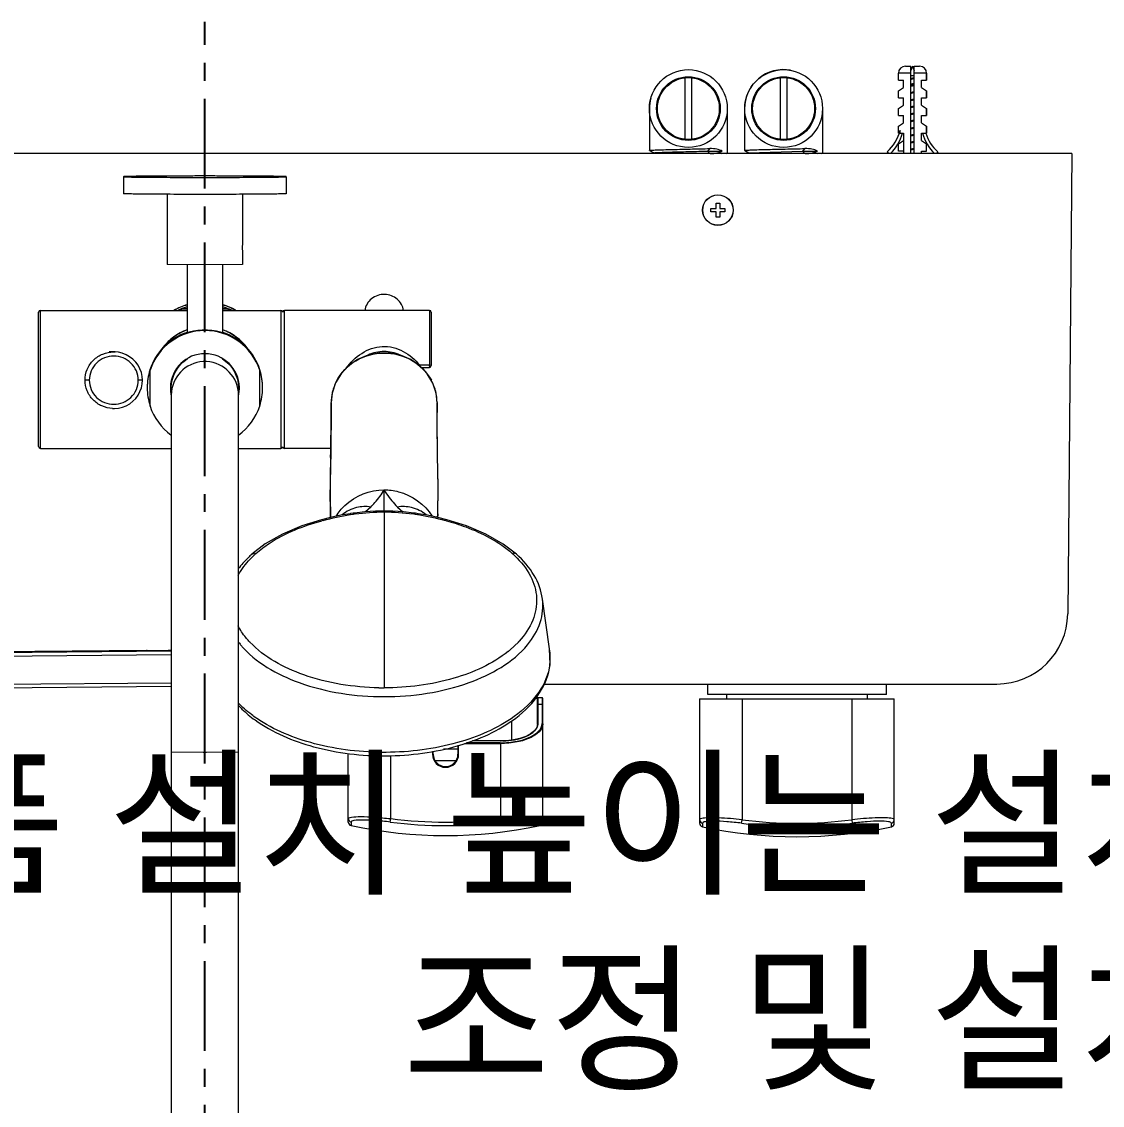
# Model space of a CAD drawing. Header units: millimetres. Extents: x 6110 to 6704, y -2661 to -1821.
# Drawn here: x 6282.3 to 6358.7, y -1952.2 to -1875.5 of the extents above; entities that cross this region are included whole.
import ezdxf

# ---------------------------------------------------------------- set-up
doc = ezdxf.new("R2010")
doc.units = ezdxf.units.MM
doc.header["$LTSCALE"] = 0.1
doc.linetypes.add('CENTERX2', pattern=[101.6, 63.5, -12.7, 12.7, -12.7])
doc.layers.get('0').update_dxf_attribs({"lineweight": 15})
doc.layers.add('CENTER', color=1, linetype='CENTERX2')
doc.layers.add('DIM', color=3, linetype='Continuous', lineweight=9)
doc.styles.get("Standard").update_dxf_attribs({"font": 'arial.ttf'})

msp = doc.modelspace()

# ---------------------------------------------------------------- linework, layer by layer
at = {"color": 7, "linetype": 'Continuous'}
for p, q in [((6344.7788, -1878.6898), (6345.1538, -1878.6898)), ((6345.2788, -1878.6898), (6345.1538, -1879.0023)), ((6345.1538, -1884.8685), (6345.1538, -1878.6898)), ((6345.2788, -1878.6898), (6345.4038, -1879.0023)), ((6345.4038, -1884.8685), (6345.4038, -1878.6898)), ((6345.4038, -1878.6898), (6345.7788, -1878.6898)), ((6329.1908, -1879.5151), (6329.1908, -1883.8615)), ((6329.6908, -1883.8615), (6329.6908, -1879.5151)), ((6335.9202, -1879.5151), (6335.9202, -1883.8615)), ((6336.4202, -1883.8615), (6336.4202, -1879.5151)), ((6344.2788, -1879.6898), (6344.2788, -1879.1898)), ((6344.2788, -1879.6898), (6344.2788, -1879.1898)), ((6345.1538, -1879.1898), (6344.2788, -1879.1898)), ((6344.2788, -1879.6898), (6344.6538, -1879.6898)), ((6344.6538, -1880.1898), (6344.6538, -1879.6898)), ((6345.1529, -1879.6251), (6345.2788, -1879.5966)), ((6345.2788, -1879.5299), (6345.153, -1879.5626)), ((6345.4042, -1879.5652), (6345.1534, -1879.6176)), ((6345.1536, -1879.5644), (6345.4047, -1879.4982)), ((6345.1538, -1879.3423), (6345.4038, -1879.3423)), ((6345.4047, -1879.4952), (6345.2788, -1879.5299)), ((6345.2788, -1879.5966), (6345.4047, -1879.5669)), ((6346.2788, -1879.1898), (6345.4038, -1879.1898)), ((6345.9038, -1880.1898), (6345.9038, -1879.6898)), ((6345.9038, -1879.6898), (6346.2788, -1879.6898)), ((6346.2788, -1879.1898), (6346.2788, -1879.6898)), ((6346.2788, -1879.6898), (6346.2788, -1879.1898)), ((6344.2788, -1880.4398), (6344.6538, -1880.1898)), ((6344.2788, -1880.9398), (6344.2788, -1880.4398)), ((6344.2788, -1880.9398), (6344.2788, -1880.4398)), ((6345.2788, -1880.0402), (6345.1529, -1880.0674)), ((6345.1529, -1880.1167), (6345.2788, -1880.0894)), ((6345.2788, -1880.5402), (6345.1529, -1880.5675)), ((6345.1529, -1880.6167), (6345.2788, -1880.5894)), ((6345.1534, -1880.085), (6345.4045, -1880.0446)), ((6345.1536, -1880.585), (6345.4044, -1880.5446)), ((6345.1538, -1879.9342), (6345.2788, -1879.9342)), ((6345.4038, -1879.9342), (6345.2788, -1879.9342)), ((6345.4046, -1880.013), (6345.2788, -1880.0402)), ((6345.2788, -1880.0894), (6345.4045, -1880.0622)), ((6345.4047, -1880.513), (6345.2788, -1880.5402)), ((6345.2788, -1880.5894), (6345.4047, -1880.5622)), ((6345.9038, -1880.1898), (6346.2788, -1880.4398)), ((6346.2788, -1880.4398), (6346.2788, -1880.9398)), ((6346.2788, -1880.9398), (6346.2788, -1880.4398)), ((6344.2788, -1880.9398), (6344.6538, -1880.9398)), ((6344.6538, -1881.4398), (6344.6538, -1880.9398)), ((6345.2788, -1881.0402), (6345.1529, -1881.0675)), ((6345.1529, -1881.1167), (6345.2788, -1881.0894)), ((6345.1538, -1881.0849), (6345.4043, -1881.0446)), ((6345.4047, -1881.013), (6345.2788, -1881.0402)), ((6345.2788, -1881.0894), (6345.4047, -1881.0622)), ((6345.9038, -1881.4398), (6345.9038, -1880.9398)), ((6345.9038, -1880.9398), (6346.2788, -1880.9398)), ((6326.6885, -1881.6891), (6326.6885, -1884.649)), ((6326.6885, -1881.6891), (6326.6885, -1884.649)), ((6332.1885, -1881.7212), (6332.1885, -1884.8365)), ((6332.1885, -1881.7212), (6332.1885, -1884.8365)), ((6333.4181, -1881.6875), (6333.418, -1884.6474)), ((6333.4181, -1881.6875), (6333.418, -1884.6474)), ((6338.9181, -1881.7177), (6338.918, -1884.8349)), ((6338.9181, -1881.7177), (6338.918, -1884.8349)), ((6344.2788, -1881.6898), (6344.6538, -1881.4398)), ((6344.2788, -1882.1898), (6344.2788, -1881.6898)), ((6344.2788, -1882.1898), (6344.2788, -1881.6898)), ((6344.2788, -1882.1898), (6344.6538, -1882.1898)), ((6344.6538, -1882.6898), (6344.6538, -1882.1898)), ((6345.2788, -1881.5402), (6345.1529, -1881.5674)), ((6345.1529, -1881.6167), (6345.2788, -1881.5894)), ((6345.2788, -1882.0402), (6345.1529, -1882.0675)), ((6345.1529, -1882.1167), (6345.2788, -1882.0894)), ((6345.1536, -1881.585), (6345.4041, -1881.5446)), ((6345.1537, -1882.0849), (6345.4043, -1882.0446)), ((6345.4047, -1881.513), (6345.2788, -1881.5402)), ((6345.2788, -1881.5894), (6345.4047, -1881.5622)), ((6345.4047, -1882.013), (6345.2788, -1882.0402)), ((6345.2788, -1882.0894), (6345.4047, -1882.0622)), ((6345.9038, -1881.4398), (6346.2788, -1881.6898)), ((6345.9038, -1882.6898), (6345.9038, -1882.1898)), ((6345.9038, -1882.1898), (6346.2788, -1882.1898)), ((6346.2788, -1881.6898), (6346.2788, -1882.1898)), ((6346.2788, -1882.1898), (6346.2788, -1881.6898)), ((6344.2788, -1882.9398), (6344.6538, -1882.6898)), ((6344.2788, -1883.4398), (6344.2788, -1882.9398)), ((6344.2788, -1883.4398), (6344.2788, -1882.9398)), ((6345.2788, -1882.5402), (6345.1529, -1882.5674)), ((6345.1529, -1882.6167), (6345.2788, -1882.5894)), ((6345.1533, -1882.585), (6345.4046, -1882.5446)), ((6345.4047, -1882.513), (6345.2788, -1882.5402)), ((6345.2788, -1882.5894), (6345.4047, -1882.5622)), ((6345.9038, -1882.6898), (6346.2788, -1882.9398)), ((6346.2788, -1882.9398), (6346.2788, -1883.4398)), ((6346.2788, -1883.4398), (6346.2788, -1882.9398)), ((6344.2788, -1883.4398), (6344.3475, -1883.4398)), ((6344.4128, -1883.4398), (6344.4128, -1883.2165)), ((6344.4128, -1883.4398), (6344.6538, -1883.4398)), ((6344.6538, -1883.4398), (6344.6538, -1884.8685)), ((6345.2788, -1883.0402), (6345.1529, -1883.0675)), ((6345.1529, -1883.1167), (6345.2788, -1883.0894)), ((6345.1529, -1883.5851), (6345.4045, -1883.5446)), ((6345.153, -1883.085), (6345.4046, -1883.0446)), ((6345.2788, -1883.5402), (6345.1531, -1883.5674)), ((6345.1531, -1883.6166), (6345.2788, -1883.5894)), ((6345.4047, -1883.013), (6345.2788, -1883.0402)), ((6345.2788, -1883.0894), (6345.4047, -1883.0622)), ((6345.4047, -1883.513), (6345.2788, -1883.5402)), ((6345.2788, -1883.5894), (6345.4047, -1883.5622)), ((6345.9038, -1883.9398), (6345.9038, -1883.4398)), ((6345.9038, -1883.4398), (6346.2788, -1883.4398)), ((6344.2788, -1884.1898), (6344.6538, -1883.9398)), ((6344.2788, -1884.6898), (6344.2788, -1884.1898)), ((6345.2788, -1884.0402), (6345.1529, -1884.0674)), ((6345.1529, -1884.1167), (6345.2788, -1884.0894)), ((6345.153, -1884.085), (6345.4042, -1884.0446)), ((6345.4047, -1884.013), (6345.2788, -1884.0402)), ((6345.2788, -1884.0894), (6345.4047, -1884.0622)), ((6345.9038, -1883.9398), (6346.2788, -1884.1898)), ((6346.2788, -1884.6898), (6346.2788, -1884.1898)), ((6356.5287, -1884.8685), (6239.0287, -1884.8685)), ((6326.6885, -1884.649), (6326.6897, -1884.6486)), ((6326.6904, -1884.6513), (6326.6885, -1884.649)), ((6326.6904, -1884.6513), (6326.9894, -1884.824)), ((6326.9938, -1884.8215), (6326.9123, -1884.8685)), ((6330.9496, -1884.52), (6330.783, -1884.6951)), ((6330.783, -1884.6951), (6331.8316, -1884.6952)), ((6330.783, -1884.6951), (6330.9481, -1884.8685)), ((6331.7949, -1884.8685), (6332.1866, -1884.8387)), ((6332.1349, -1884.8685), (6332.1866, -1884.8387)), ((6332.1866, -1884.8387), (6332.1885, -1884.8365)), ((6333.42, -1884.6497), (6333.418, -1884.6474)), ((6333.418, -1884.6474), (6333.4194, -1884.647)), ((6333.42, -1884.6497), (6333.719, -1884.8224)), ((6333.7234, -1884.8199), (6333.6392, -1884.8685)), ((6333.7234, -1884.8199), (6337.5125, -1884.6944)), ((6337.679, -1884.5194), (6337.5125, -1884.6944)), ((6337.5125, -1884.6944), (6338.5611, -1884.6942)), ((6337.5125, -1884.6944), (6337.679, -1884.8694)), ((6338.5306, -1884.8673), (6338.9161, -1884.8372)), ((6338.8619, -1884.8685), (6338.9161, -1884.8372)), ((6338.9161, -1884.8372), (6338.918, -1884.8349)), ((6343.4806, -1884.7509), (6343.5848, -1884.8685)), ((6344.6538, -1884.6898), (6344.2788, -1884.6898)), ((6345.2788, -1884.5402), (6345.1529, -1884.5675)), ((6345.1529, -1884.6167), (6345.2788, -1884.5894)), ((6345.1533, -1884.585), (6345.4038, -1884.5447)), ((6345.4047, -1884.513), (6345.2788, -1884.5402)), ((6345.2788, -1884.5894), (6345.4047, -1884.5622)), ((6345.9038, -1884.8685), (6345.9038, -1884.6898)), ((6345.9038, -1884.6898), (6346.2788, -1884.6898)), ((6347.077, -1884.7509), (6346.9728, -1884.8685)), ((6356.5287, -1884.8685), (6356.2447, -1917.4122)), ((6289.5287, -1886.5066), (6289.5287, -1887.7066)), ((6290.4036, -1886.5066), (6291.0289, -1886.5012)), ((6291.0285, -1886.5121), (6290.4036, -1886.5066)), ((6291.6538, -1886.5066), (6291.0285, -1886.5121)), ((6291.0289, -1886.5012), (6291.6538, -1886.5066)), ((6298.9037, -1886.5066), (6299.5288, -1886.5012)), ((6299.5288, -1886.5121), (6298.9037, -1886.5066)), ((6299.5288, -1886.5012), (6300.1538, -1886.5066)), ((6300.1538, -1886.5066), (6299.5288, -1886.5121)), ((6301.0287, -1886.5066), (6301.0287, -1887.7066)), ((6292.6162, -1887.7509), (6292.6162, -1892.7064)), ((6297.9412, -1887.7509), (6297.9412, -1891.2083)), ((6331.0288, -1888.9935), (6331.0288, -1888.7435)), ((6331.0288, -1888.7435), (6331.4038, -1888.7435)), ((6331.4038, -1888.9935), (6331.0288, -1888.9935)), ((6331.4038, -1888.7435), (6331.4038, -1888.3685)), ((6331.4038, -1888.3685), (6331.6538, -1888.3685)), ((6331.4038, -1889.3685), (6331.4038, -1888.9935)), ((6331.6538, -1888.3685), (6331.6538, -1888.7435)), ((6331.6538, -1888.7435), (6332.0288, -1888.7435)), ((6331.6538, -1888.9935), (6331.6538, -1889.3685)), ((6332.0288, -1888.9935), (6331.6538, -1888.9935)), ((6332.0288, -1888.7435), (6332.0288, -1888.9935)), ((6331.6538, -1889.3685), (6331.4038, -1889.3685)), ((6297.9412, -1891.2083), (6297.9228, -1891.518)), ((6297.9228, -1891.5235), (6297.9412, -1891.8333)), ((6297.9412, -1891.8333), (6297.9412, -1892.7064)), ((6295.2787, -1892.7296), (6292.6162, -1892.7064)), ((6294.0287, -1892.7269), (6294.0287, -1897.5287)), ((6297.9412, -1892.7064), (6295.2787, -1892.7296)), ((6296.5287, -1892.7269), (6296.5287, -1897.5287)), ((6283.6537, -1895.9622), (6294.0287, -1895.9622)), ((6283.6537, -1905.7122), (6283.6537, -1895.9624)), ((6293.7402, -1895.8601), (6293.7402, -1895.8351)), ((6293.7402, -1895.8351), (6294.0287, -1895.8351)), ((6294.0287, -1895.8601), (6293.7402, -1895.8601)), ((6296.5287, -1895.8351), (6296.8172, -1895.8351)), ((6296.8172, -1895.8601), (6296.5287, -1895.8601)), ((6296.5287, -1895.9622), (6300.6537, -1895.9622)), ((6296.8172, -1895.8351), (6296.8172, -1895.8601)), ((6300.6537, -1895.9624), (6300.6538, -1905.7122)), ((6300.9024, -1905.7122), (6300.9024, -1895.9622)), ((6311.1525, -1895.9622), (6300.9025, -1895.9622)), ((6311.1525, -1895.9622), (6311.1525, -1899.8324)), ((6283.5288, -1905.587), (6283.5287, -1896.0873)), ((6283.5288, -1896.3373), (6283.5288, -1896.0875)), ((6283.5288, -1896.0875), (6283.5288, -1896.095)), ((6311.2774, -1896.0872), (6311.2774, -1899.8582)), ((6288.926, -1898.8954), (6288.5529, -1898.8783)), ((6288.8345, -1898.8933), (6288.9289, -1898.8955)), ((6288.9289, -1898.8955), (6288.9416, -1898.8961)), ((6294.0287, -1899.3715), (6294.0287, -1899.3995)), ((6296.5287, -1899.3715), (6296.5287, -1899.3995)), ((6291.4037, -1902.7205), (6291.4037, -1900.1721)), ((6299.1537, -1902.7205), (6299.1537, -1900.1721)), ((6311.1524, -1899.8324), (6310.4577, -1899.8324)), ((6310.4922, -1899.9007), (6310.4577, -1899.8324)), ((6310.5618, -1899.9832), (6311.1524, -1899.9832)), ((6311.1524, -1899.9007), (6311.1524, -1899.8324)), ((6311.2774, -1899.8582), (6311.1524, -1899.8324)), ((6311.1524, -1899.9007), (6311.1524, -1899.9832)), ((6287.0956, -1900.8956), (6286.812, -1900.8939)), ((6287.1085, -1900.8956), (6287.0956, -1900.8956)), ((6290.8634, -1900.8932), (6290.5677, -1900.8953)), ((6292.9037, -1901.4085), (6292.9037, -1989.6033)), ((6297.6537, -1989.6033), (6297.6537, -1901.4085)), ((6304.1997, -1902.5159), (6304.2, -1902.4688)), ((6304.1997, -1902.5159), (6304.2, -1903.0318)), ((6304.2001, -1902.5193), (6304.2, -1902.4688)), ((6304.2003, -1902.6641), (6304.2001, -1902.5193)), ((6304.2005, -1903.0318), (6304.2003, -1902.6641)), ((6311.6847, -1902.524), (6311.6843, -1903.1721)), ((6311.6848, -1902.4675), (6311.6847, -1902.5198)), ((6311.6848, -1902.4675), (6311.6851, -1902.5198)), ((6311.6848, -1903.1722), (6311.6851, -1902.5198)), ((6304.2, -1903.0318), (6304.1985, -1903.8291)), ((6311.6851, -1903.5775), (6311.6843, -1903.1722)), ((6311.6851, -1903.5807), (6311.6843, -1903.1725)), ((6311.6866, -1903.8724), (6311.6848, -1903.1722)), ((6311.6866, -1903.8724), (6311.6851, -1903.5775)), ((6311.6852, -1903.6027), (6311.6851, -1903.5807)), ((6311.7239, -1906.1813), (6311.6852, -1903.5806)), ((6311.6856, -1903.7141), (6311.6852, -1903.6027)), ((6304.1945, -1904.3372), (6304.1974, -1904.008)), ((6304.1974, -1904.008), (6304.198, -1903.9263)), ((6304.198, -1903.9263), (6304.1982, -1903.8882)), ((6304.1982, -1903.8882), (6304.1984, -1903.8526)), ((6304.1984, -1903.8526), (6304.1986, -1903.8291)), ((6304.1986, -1903.8291), (6304.1987, -1903.8082)), ((6311.686, -1903.786), (6311.6856, -1903.7141)), ((6311.6863, -1903.8349), (6311.686, -1903.786)), ((6311.6865, -1903.8725), (6311.6864, -1903.8506)), ((6311.7244, -1906.2063), (6311.6865, -1903.8725)), ((6304.1862, -1904.9598), (6304.1874, -1904.8874)), ((6304.1874, -1904.8874), (6304.191, -1904.6333)), ((6283.5287, -1905.5327), (6283.5287, -1905.3372)), ((6283.6537, -1905.7122), (6292.9037, -1905.7122)), ((6297.6537, -1905.7122), (6300.6538, -1905.7122)), ((6304.171, -1905.7122), (6300.9024, -1905.7122)), ((6304.1569, -1906.359), (6304.1669, -1905.9285)), ((6311.7635, -1908.3972), (6311.7244, -1906.2063)), ((6304.1541, -1910.3459), (6304.1203, -1908.6485)), ((6307.942, -1910.1201), (6307.942, -1908.6353)), ((6311.7325, -1910.2974), (6311.7642, -1908.5144)), ((6311.7642, -1908.5144), (6311.7635, -1908.3972)), ((6304.1229, -1909.2534), (6304.1539, -1910.3773)), ((6304.1539, -1910.3775), (6304.1541, -1910.3462)), ((6304.1539, -1910.3777), (6304.1607, -1910.5982)), ((6304.1551, -1910.3773), (6304.1541, -1910.3459)), ((6304.1623, -1910.5983), (6304.1551, -1910.3773)), ((6305.5601, -1910.3246), (6305.5374, -1910.3279)), ((6305.5979, -1910.3843), (6305.5375, -1910.3279)), ((6305.7442, -1910.2989), (6305.5601, -1910.3246)), ((6305.5979, -1910.3843), (6305.7804, -1910.359)), ((6305.7482, -1910.3122), (6305.7234, -1910.3017)), ((6305.8392, -1910.2861), (6305.7442, -1910.2989)), ((6305.7802, -1910.3586), (6305.7482, -1910.3122)), ((6306.5764, -1910.2041), (6305.8392, -1910.2861)), ((6305.8392, -1910.2861), (6305.8936, -1910.3434)), ((6307.0038, -1909.8577), (6306.6264, -1910.2021)), ((6307.942, -1910.1497), (6307.942, -1910.1201)), ((6307.942, -1910.1397), (6307.942, -1910.2003)), ((6307.942, -1910.2003), (6307.9425, -1922.6427)), ((6308.8802, -1909.8575), (6309.2581, -1910.2021)), ((6310.0446, -1910.2857), (6309.99, -1910.3429)), ((6310.1606, -1910.3013), (6310.0446, -1910.2857)), ((6310.1037, -1910.3582), (6310.1358, -1910.3118)), ((6310.1037, -1910.3582), (6310.2859, -1910.3843)), ((6310.1358, -1910.3118), (6310.1606, -1910.3012)), ((6310.3465, -1910.3274), (6310.1606, -1910.3013)), ((6310.3465, -1910.3274), (6310.2861, -1910.3839)), ((6311.7297, -1910.3789), (6311.7226, -1910.598)), ((6311.7242, -1910.5979), (6311.731, -1910.3792)), ((6311.7308, -1910.3475), (6311.7297, -1910.3789)), ((6311.7308, -1910.3475), (6311.7325, -1910.2974)), ((6311.731, -1910.3789), (6311.7308, -1910.3475)), ((6304.1541, -1910.5996), (6303.5192, -1910.7627)), ((6303.5194, -1910.7626), (6303.6241, -1910.8104)), ((6312.3646, -1910.7618), (6312.2599, -1910.8095)), ((6299.5479, -1912.4686), (6298.5992, -1913.1924)), ((6319.133, -1916.3662), (6319.1328, -1916.3646)), ((6319.638, -1919.88), (6319.1328, -1916.3646)), ((6317.4271, -1919.4072), (6316.8561, -1919.9445)), ((6291.1508, -1920.0057), (6244.4025, -1920.4136)), ((6244.4025, -1920.4529), (6292.9037, -1920.0296)), ((6244.4047, -1920.705), (6292.9037, -1920.2818)), ((6291.1977, -1920.0052), (6291.1508, -1920.0057)), ((6319.6675, -1920.968), (6319.638, -1919.88)), ((6244.4222, -1922.7049), (6292.9037, -1922.2818)), ((6244.4244, -1922.9527), (6292.9037, -1922.5296)), ((6319.2442, -1922.3685), (6351.2449, -1922.3685)), ((6330.8159, -1923.1185), (6330.8159, -1922.3685)), ((6343.4409, -1923.1185), (6343.4409, -1922.3685)), ((6318.7813, -1923.3833), (6318.628, -1923.3833)), ((6318.6697, -1923.3333), (6319.1063, -1923.3333)), ((6318.7813, -1925.196), (6318.7813, -1923.3833)), ((6318.8313, -1925.1501), (6318.8313, -1923.3333)), ((6319.1063, -1923.3333), (6319.1059, -1925.1501)), ((6319.1563, -1932.1315), (6319.1563, -1923.3833)), ((6330.237, -1923.4121), (6330.237, -1932.2103)), ((6330.237, -1923.4121), (6343.987, -1923.4121)), ((6343.4409, -1923.1185), (6330.8159, -1923.1185)), ((6332.1508, -1923.4121), (6332.1508, -1923.1185)), ((6333.237, -1923.4121), (6333.237, -1931.9668)), ((6340.987, -1923.4121), (6340.987, -1931.9671)), ((6342.1059, -1923.4121), (6342.1059, -1923.1185)), ((6343.987, -1932.2109), (6343.987, -1923.4121)), ((6318.7813, -1923.8471), (6318.8313, -1923.8018)), ((6318.8313, -1923.8018), (6319.106, -1923.8018)), ((6319.106, -1923.8018), (6319.1563, -1923.8471)), ((6316.9328, -1924.9991), (6316.9328, -1926.3337)), ((6318.8313, -1925.1501), (6318.7813, -1925.1952)), ((6318.7842, -1925.384), (6318.8291, -1925.2031)), ((6319.1563, -1925.1955), (6319.106, -1925.1501)), ((6313.6206, -1926.5711), (6316.1563, -1926.5711)), ((6316.1533, -1926.5256), (6313.7712, -1926.5256)), ((6316.1563, -1926.3977), (6314.1823, -1926.3977)), ((6316.1563, -1926.3928), (6314.1935, -1926.3928)), ((6316.5986, -1926.3755), (6316.1562, -1926.3928)), ((6316.1563, -1926.3928), (6316.1563, -1926.3978)), ((6316.1563, -1926.5256), (6316.1563, -1931.8878)), ((6316.3351, -1926.3956), (6316.2159, -1926.3977)), ((6292.9037, -1927.1711), (6295.166, -1927.1918)), ((6295.166, -1927.1918), (6295.3914, -1927.1918)), ((6295.3914, -1927.1918), (6297.6537, -1927.1711)), ((6305.4063, -1932.131), (6305.4063, -1927.2751)), ((6311.3575, -1927.1287), (6311.3575, -1927.3333)), ((6311.4075, -1927.3333), (6311.3575, -1927.3333)), ((6311.4075, -1927.3333), (6311.4075, -1927.1191)), ((6313.1575, -1926.9778), (6312.1427, -1926.9778)), ((6313.1575, -1926.7107), (6313.1575, -1927.3333)), ((6313.2075, -1927.3333), (6313.1575, -1927.3333)), ((6313.2075, -1927.3333), (6313.2075, -1926.6956)), ((6308.4063, -1931.8875), (6308.4063, -1927.4223)), ((6311.5321, -1927.7833), (6313.0329, -1927.7833)), ((6308.3756, -1932.13), (6308.4063, -1931.8875)), ((6316.1563, -1931.8878), (6316.1869, -1932.1303)), ((6333.2064, -1932.2093), (6333.237, -1931.9668)), ((6340.987, -1931.9671), (6341.0176, -1932.2096)), ((6305.6039, -1932.1299), (6305.6035, -1932.3754)), ((6318.9591, -1932.3759), (6318.9586, -1932.1304)), ((6330.4346, -1932.2092), (6330.4342, -1932.4546)), ((6343.7898, -1932.4552), (6343.7893, -1932.2097))]:
    msp.add_line(p, q, dxfattribs=at)
for points in [[(6290.8634, -1900.8932), (6290.8455, -1900.6276), (6290.7878, -1900.3521), (6290.6911, -1900.0868), (6290.5573, -1899.8369), (6290.3887, -1899.6078), (6290.1888, -1899.4043), (6289.9616, -1899.2304), (6289.7113, -1899.0898), (6289.443, -1898.9854), (6289.1619, -1898.9195), (6288.9416, -1898.8961)], [(6311.6848, -1902.4672), (6311.6149, -1901.8145), (6311.3792, -1901.0956), (6310.9894, -1900.4411), (6310.464, -1899.8784), (6309.8266, -1899.4346), (6309.107, -1899.1282), (6308.3382, -1898.9718), (6307.5526, -1898.9712), (6306.7836, -1899.1264), (6306.0636, -1899.4316), (6305.4255, -1899.8743), (6304.8992, -1900.436), (6304.5082, -1901.09), (6304.2711, -1901.8085), (6304.2, -1902.4685)], [(6295.2787, -1899.579), (6295.2412, -1899.5793), (6295.2036, -1899.5802), (6295.166, -1899.5817)], [(6295.3914, -1899.5817), (6295.3539, -1899.5802), (6295.3163, -1899.5793), (6295.2787, -1899.579)], [(6288.74, -1902.891), (6288.8844, -1902.8926), (6289.1713, -1902.8654), (6289.4512, -1902.7985), (6289.7184, -1902.6933), (6289.9675, -1902.5521), (6290.1934, -1902.3781), (6290.3919, -1902.1748), (6290.5592, -1901.9464), (6290.692, -1901.6975), (6290.788, -1901.4332), (6290.8454, -1901.1589), (6290.8634, -1900.8932)], [(6304.1985, -1903.8294), (6304.1978, -1903.9483), (6304.1865, -1904.9347), (6304.1661, -1905.9587), (6304.142, -1907.0234), (6304.1234, -1908.1192), (6304.1229, -1909.2534)], [(6311.731, -1910.3789), (6311.7645, -1908.4674), (6311.7239, -1906.1813)], [(6305.5375, -1910.3279), (6304.8864, -1910.4375), (6304.1541, -1910.5996)], [(6307.942, -1910.1397), (6307.3438, -1910.1528), (6306.5764, -1910.2041)], [(6310.0446, -1910.2857), (6309.3155, -1910.2046), (6308.5485, -1910.153), (6307.942, -1910.1397)], [(6312.3648, -1910.7618), (6311.7396, -1910.6013), (6311.0079, -1910.4388), (6310.3464, -1910.3274)], [(6303.5194, -1910.7626), (6302.136, -1911.1913), (6300.7596, -1911.7752), (6299.5479, -1912.4686)], [(6317.2851, -1913.1906), (6316.3482, -1912.4748), (6315.137, -1911.78), (6313.7575, -1911.1936), (6312.3646, -1910.7618)], [(6318.7813, -1925.1955), (6318.7242, -1925.4409), (6318.557, -1925.6754), (6318.2924, -1925.8872), (6317.9467, -1926.0679), (6317.5373, -1926.2118), (6317.0819, -1926.315), (6316.5986, -1926.3755)]]:
    msp.add_lwpolyline(points, dxfattribs=at)
for centre, radius in [((6329.4408, -1881.6883), 2.75), ((6336.1702, -1881.6883), 2.75), ((6329.4408, -1881.6883), 2.25), ((6329.4404, -1881.6884), 2.1875), ((6336.1702, -1881.6883), 2.25), ((6336.1698, -1881.6882), 2.1875), ((6331.5288, -1888.8685), 1.0812), ((6331.5288, -1888.8685), 1.0722)]:
    msp.add_circle(centre, radius, dxfattribs=at)
for centre, radius, start, end in [((6336.1657, -1881.6866), 2.75, 79.490653, 180.608973), ((6344.7788, -1879.1898), 0.5, 90, 180), ((6345.7788, -1879.1898), 0.5, 0, 90), ((6329.4358, -1881.69), 2.75, 164.208747, 180.682723), ((6341.4658, -1882.4764), 3.0385, 311.536, 345.903182), ((6341.6315, -1882.6636), 3.0385, 313.375879, 345.198477), ((6348.926, -1882.6636), 3.0385, 194.801523, 226.624121), ((6349.0918, -1882.4764), 3.0385, 198.485179, 228.464), ((6283.6538, -1896.0873), 0.125, 89.99972, 179.919639), ((6295.285, -1899.7608), 4.3908, 106.660178, 120.03206), ((6295.2847, -1899.7701), 4.3901, 106.658926, 119.746618), ((6295.2792, -1899.7581), 4.2511, 111.396297, 116.465882), ((6295.2793, -1899.8516), 4.3013, 110.965832, 115.00515), ((6295.2785, -1899.8748), 4.2993, 110.965174, 114.209644), ((6295.2799, -1899.7607), 4.2537, 107.146098, 111.392831), ((6295.2789, -1899.7566), 4.2495, 68.574295, 72.871876), ((6295.2732, -1899.7592), 4.389, 60.137545, 73.34795), ((6295.2735, -1899.7684), 4.3884, 60.388667, 73.349387), ((6295.2782, -1899.8516), 4.3013, 64.994841, 69.034168), ((6295.2789, -1899.8748), 4.2993, 65.790363, 69.034826), ((6295.2777, -1899.7598), 4.2529, 63.264376, 68.573924), ((6300.6537, -1896.0873), 0.125, 1.850307, 90.00028), ((6300.9025, -1896.0873), 0.125, 91.258698, 178.16786), ((6311.1525, -1896.0872), 0.125, 0.018607, 90.007049), ((6295.2787, -1901.3868), 4.0762, 107.959873, 162.586404), ((6295.2787, -1901.4304), 4.0763, 92.563188, 162.17808), ((6295.2787, -1901.4315), 4.0763, 18.004507, 161.995493), ((6295.2788, -1901.4555), 4.0763, 18.082988, 161.917012), ((6295.2934, -1900.8719), 3.7598, 109.728517, 143.041518), ((6295.2751, -1900.8489), 3.726, 109.58604, 117.99225), ((6295.2788, -1901.427), 4.0729, 87.432737, 92.567127), ((6295.2788, -1901.4304), 4.0763, 17.821945, 87.436675), ((6295.2928, -1900.8203), 3.6959, 62.130035, 70.415705), ((6295.2641, -1900.8718), 3.7598, 36.977446, 70.263322), ((6295.2788, -1901.3868), 4.0762, 17.413594, 72.040137), ((6295.2955, -1900.8829), 3.7655, 118.023149, 143.355187), ((6295.2549, -1900.8914), 3.7764, 36.637378, 62.125268), ((6288.5287, -1900.6374), 1.762, 90.000294, 90.42188), ((6288.5287, -1900.8555), 1.9793, 89.298975, 89.999835), ((6295.2788, -1901.4554), 2.4375, 1.214042, 178.785958), ((6295.2787, -1901.9539), 2.3749, 92.718405, 179.998982), ((6295.2788, -1901.9539), 2.3749, 0.001018, 87.281595), ((6295.3007, -1901.39), 4.0983, 162.873887, 179.952819), ((6295.3028, -1901.441), 4.1004, 162.218191, 179.865803), ((6295.2769, -1901.3863), 4.0744, 162.585162, 162.825148), ((6295.2816, -1901.4325), 4.0794, 161.995652, 162.238497), ((6295.2714, -1901.4349), 4.0686, 161.917865, 162.165415), ((6295.2861, -1901.4349), 4.0686, 17.834585, 18.082135), ((6295.2759, -1901.4325), 4.0794, 17.761503, 18.004348), ((6295.2546, -1901.441), 4.1004, 0.134197, 17.781809), ((6295.2806, -1901.3863), 4.0745, 17.17485, 17.414837), ((6295.2567, -1901.39), 4.0983, 0.047181, 17.126111), ((6311.1524, -1899.8582), 0.125, 270.006493, 359.993507), ((6307.5952, -1902.5196), 3.399, 154.485497, 161.671669), ((6307.6322, -1902.5369), 3.4399, 152.614651, 154.491659), ((6308.244, -1902.5411), 3.4494, 25.569514, 28.385857), ((6308.2886, -1902.5201), 3.4001, 18.261187, 25.574619), ((6295.3036, -1901.4332), 4.1012, 180.055949, 198.026228), ((6295.2721, -1901.4554), 2.4309, 178.783528, 179.961102), ((6295.283, -1901.455), 2.4417, 180.00824, 189.018959), ((6295.2762, -1901.4558), 2.435, 189.025475, 191.858994), ((6295.2786, -1901.4554), 2.4374, 191.85865, 192.27556), ((6295.2789, -1901.4554), 2.4374, 347.72444, 348.140135), ((6295.2812, -1901.4558), 2.435, 348.139791, 350.974524), ((6295.2745, -1901.455), 2.4417, 350.981041, 359.99176), ((6295.2854, -1901.4554), 2.4309, 0.038898, 1.216472), ((6295.2539, -1901.4332), 4.1012, 341.973772, 359.944051), ((6307.5456, -1902.499), 3.3457, 167.43971, 179.483213), ((6307.5315, -1902.4981), 3.3317, 161.67903, 167.402413), ((6308.3549, -1902.4977), 3.3301, 12.605512, 18.252598), ((6308.3391, -1902.499), 3.3458, 0.53917, 12.568519), ((6295.2786, -1901.4553), 4.0762, 198.082703, 234.351544), ((6295.2788, -1901.4553), 4.0762, 305.648456, 341.917297), ((6170.8111, -1903.1049), 133.3893, 359.70138, 0.031421), ((6172.3685, -1903.1213), 131.832, 359.709428, 0.038918), ((6198.5457, -1903.239), 105.6545, 359.243895, 359.404475), ((6164.2588, -1902.6534), 139.9464, 358.659021, 359.055678), ((6283.6538, -1905.5872), 0.125, 180.077542, 269.999724), ((6300.6537, -1905.5872), 0.125, 270.000276, 358.032924), ((6300.9024, -1905.5872), 0.125, 181.951999, 270.002563), ((6573.4259, -1912.6294), 269.342, 178.666007, 178.83432), ((6454.8398, -1910.1956), 150.731, 178.842248, 178.977639), ((6359.6623, -1908.7663), 55.5422, 179.416258, 179.878571), ((6392.389, -1909.1059), 88.2706, 178.96155, 179.412219), ((6307.7034, -1924.9631), 14.73, 98.217994, 98.414616), ((6309.194, -1935.3164), 25.1901, 97.528547, 97.788673), ((6306.7003, -1935.2757), 25.1489, 82.222155, 82.483688), ((6308.1769, -1925.0034), 14.7709, 81.594623, 81.790294), ((6307.7481, -1926.581), 16.3009, 104.654657, 104.961903), ((6308.1388, -1926.5803), 16.3003, 75.048317, 75.35566), ((6303.498, -1918.3497), 6.9563, 131.529748, 133.519476), ((6312.3882, -1918.3473), 6.9545, 46.48929, 48.4788), ((6351.2449, -1917.3685), 5, 270, 359.5), ((6302.2295, -1915.9205), 5.7533, 217.01206, 219.697101), ((6302.9247, -1915.1898), 6.1446, 222.48616, 222.908486), ((6302.9621, -1915.155), 6.1957, 222.908221, 223.137689), ((6302.9895, -1915.1293), 6.2332, 223.137704, 223.381039), ((6312.8964, -1915.1295), 6.231, 316.645265, 316.898215), ((6312.9241, -1915.1555), 6.193, 316.898247, 317.120415), ((6312.961, -1915.1897), 6.1427, 317.120156, 317.533597), ((6289.2344, -1684.7657), 235.2478, 270.466735, 270.894001), ((6289.257, -1686.2877), 233.7256, 270.475744, 270.894886), ((6311.9468, -1914.1058), 7.6283, 308.614085, 310.057699), ((6315.8113, -1920.4899), 3.875, 0.271467, 9.055092), ((6315.8248, -1920.4874), 3.8615, 352.850161, 0.236578), ((6315.7905, -1920.4834), 3.896, 352.348685, 352.85445), ((6307.9406, -1903.794), 18.8487, 268.882566, 270.005817), ((6318.8313, -1923.3833), 0.05, 90, 180), ((6319.1063, -1923.3833), 0.05, 0, 90), ((6318.2629, -1925.1538), 0.5684, 355.025685, 0.367406), ((6316.2149, -1923.9466), 2.4511, 268.633064, 270.02526), ((6312.2825, -1927.3333), 0.925, 180, 0), ((6312.2825, -1927.3333), 0.875, 180, 0), ((6312.2825, -1901.1978), 30.9335, 262.801396, 277.193936), ((6337.1132, -1901.2771), 30.9335, 262.801396, 277.193936), ((6305.6563, -1932.131), 0.25, 179.999973, 257.909324), ((6312.2825, -1901.1978), 31.885, 257.908485, 282.086887), ((6312.2825, -1901.1978), 31.178, 262.801368, 277.193964), ((6318.9063, -1932.1315), 0.25, 282.086046, 0.000024), ((6330.487, -1932.2103), 0.25, 180, 257.909324), ((6337.1132, -1901.2771), 31.885, 257.908485, 282.086887), ((6337.1132, -1901.2771), 31.178, 262.801368, 277.193964), ((6343.737, -1932.2109), 0.25, 282.086045, 0)]:
    msp.add_arc(centre, radius, start, end, dxfattribs=at)
for centre, major_axis, ratio, start_param, end_param in [((6329.4385, -1886.1083), (2.7105, 1.0839), 0.4282596, 0.3454852, 0.8194217), ((6329.4385, -1883.2828), (2.7106, -1.0835), 0.4278952, -0.8032715, -0.3457027), ((6336.168, -1886.1067), (2.7106, 1.0834), 0.4279304, 0.3457664, 0.819703), ((6336.1681, -1883.2812), (2.7105, -1.0839), 0.4282789, -0.8098018, -0.3455585)]:
    msp.add_ellipse(centre, major_axis=major_axis, ratio=ratio, start_param=start_param, end_param=end_param, dxfattribs=at)
for points, knots in [([(6326.6885, -1884.6486), (6326.6911, -1884.6396), (6326.7389, -1884.6427), (6326.8025, -1884.6277), (6326.932, -1884.6246), (6327.097, -1884.6149), (6327.3079, -1884.6078), (6327.6598, -1884.5962), (6328.1718, -1884.583), (6328.8444, -1884.5675), (6329.5597, -1884.5521), (6330.2662, -1884.5366), (6330.7285, -1884.5257), (6330.9496, -1884.52)], [0, 0, 0, 0, 0.0066064, 0.0245095, 0.053527, 0.0931608, 0.1427074, 0.2012816, 0.3411664, 0.5028166, 0.6746744, 0.8444458, 1, 1, 1, 1]), ([(6326.9938, -1884.8215), (6327.0041, -1884.8155), (6327.0433, -1884.8127), (6327.1184, -1884.8032), (6327.2358, -1884.7969), (6327.4649, -1884.7849), (6327.832, -1884.7722), (6328.3489, -1884.7569), (6328.9414, -1884.7418), (6329.7613, -1884.7219), (6330.3791, -1884.7068), (6330.783, -1884.6951)], [0, 0, 0, 0, 0.0094459, 0.0297988, 0.0607957, 0.1019207, 0.2115667, 0.3511816, 0.5111268, 0.680347, 1, 1, 1, 1]), ([(6333.4181, -1884.647), (6333.4207, -1884.638), (6333.4685, -1884.6414), (6333.5322, -1884.6264), (6333.6616, -1884.6235), (6333.8266, -1884.6139), (6334.0376, -1884.6069), (6334.3894, -1884.5955), (6334.9014, -1884.5825), (6335.574, -1884.5671), (6336.2892, -1884.5517), (6336.9957, -1884.5362), (6337.458, -1884.5252), (6337.679, -1884.5194)], [0, 0, 0, 0, 0.0066017, 0.0245059, 0.0535253, 0.0931605, 0.142708, 0.2012825, 0.3411663, 0.5028143, 0.6746703, 0.8444419, 1, 1, 1, 1]), ([(6295.2787, -1886.4564), (6294.9048, -1886.4564), (6294.1713, -1886.4571), (6293.1065, -1886.4598), (6292.1251, -1886.4643), (6291.377, -1886.4695), (6290.8482, -1886.4745), (6290.5131, -1886.4784), (6290.224, -1886.4826), (6289.9833, -1886.4868), (6289.7944, -1886.4915), (6289.6681, -1886.495), (6289.5963, -1886.4992), (6289.5592, -1886.5004), (6289.543, -1886.5044), (6289.5287, -1886.5042), (6289.5287, -1886.5066)], [0, 0, 0, 0, 0.1950603, 0.3826174, 0.5554751, 0.7069893, 0.7728841, 0.8313368, 0.8817852, 0.9237437, 0.9568082, 0.9806632, 0.9890642, 0.9950862, 0.9987212, 1, 1, 1, 1]), ([(6289.5287, -1886.5066), (6289.5287, -1886.5091), (6289.543, -1886.5088), (6289.5592, -1886.5128), (6289.5963, -1886.514), (6289.6681, -1886.5182), (6289.7944, -1886.5217), (6289.9833, -1886.5264), (6290.224, -1886.5307), (6290.5131, -1886.5348), (6290.8482, -1886.5387), (6291.377, -1886.5438), (6292.1251, -1886.5489), (6293.1065, -1886.5534), (6294.1713, -1886.5562), (6294.9048, -1886.5568), (6295.2787, -1886.5568)], [0, 0, 0, 0, 0.0012788, 0.0049138, 0.0109358, 0.0193368, 0.0431918, 0.0762563, 0.1182148, 0.1686632, 0.2271159, 0.2930107, 0.4445249, 0.6173826, 0.8049397, 1, 1, 1, 1]), ([(6301.0287, -1886.5066), (6301.0287, -1886.5042), (6301.0145, -1886.5044), (6300.9983, -1886.5004), (6300.9611, -1886.4992), (6300.8894, -1886.495), (6300.7631, -1886.4915), (6300.5742, -1886.4868), (6300.3335, -1886.4826), (6300.0444, -1886.4784), (6299.7093, -1886.4745), (6299.1805, -1886.4695), (6298.4323, -1886.4643), (6297.451, -1886.4598), (6296.3861, -1886.4571), (6295.6527, -1886.4564), (6295.2787, -1886.4564)], [0, 0, 0, 0, 0.0012788, 0.0049138, 0.0109358, 0.0193368, 0.0431918, 0.0762563, 0.1182148, 0.1686632, 0.2271159, 0.2930107, 0.4445249, 0.6173826, 0.8049397, 1, 1, 1, 1]), ([(6295.2787, -1886.5568), (6295.6527, -1886.5568), (6296.3861, -1886.5562), (6297.451, -1886.5534), (6298.4323, -1886.5489), (6299.1805, -1886.5438), (6299.7093, -1886.5387), (6300.0444, -1886.5348), (6300.3335, -1886.5307), (6300.5742, -1886.5264), (6300.7631, -1886.5217), (6300.8894, -1886.5182), (6300.9611, -1886.514), (6300.9983, -1886.5128), (6301.0145, -1886.5088), (6301.0287, -1886.5091), (6301.0287, -1886.5066)], [0, 0, 0, 0, 0.1950603, 0.3826174, 0.5554751, 0.7069893, 0.7728841, 0.8313368, 0.8817852, 0.9237437, 0.9568082, 0.9806632, 0.9890642, 0.9950862, 0.9987212, 1, 1, 1, 1]), ([(6295.2787, -1887.7567), (6294.9048, -1887.7567), (6294.1713, -1887.7561), (6293.1065, -1887.7534), (6292.1251, -1887.7489), (6291.377, -1887.7437), (6290.8482, -1887.7387), (6290.5131, -1887.7348), (6290.224, -1887.7306), (6289.9833, -1887.7264), (6289.7944, -1887.7217), (6289.6681, -1887.7182), (6289.5963, -1887.714), (6289.5592, -1887.7128), (6289.543, -1887.7088), (6289.5287, -1887.709), (6289.5287, -1887.7066)], [0, 0, 0, 0, 0.1950603, 0.3826174, 0.5554751, 0.7069893, 0.7728841, 0.8313368, 0.8817852, 0.9237437, 0.9568082, 0.9806632, 0.9890642, 0.9950862, 0.9987212, 1, 1, 1, 1]), ([(6301.0287, -1887.7066), (6301.0287, -1887.709), (6301.0145, -1887.7088), (6300.9983, -1887.7128), (6300.9611, -1887.714), (6300.8894, -1887.7182), (6300.7631, -1887.7217), (6300.5742, -1887.7264), (6300.3335, -1887.7306), (6300.0444, -1887.7348), (6299.7093, -1887.7387), (6299.1805, -1887.7437), (6298.4323, -1887.7489), (6297.451, -1887.7534), (6296.3861, -1887.7561), (6295.6527, -1887.7567), (6295.2787, -1887.7567)], [0, 0, 0, 0, 0.0012788, 0.0049138, 0.0109358, 0.0193368, 0.0431918, 0.0762563, 0.1182148, 0.1686632, 0.2271159, 0.2930107, 0.4445249, 0.6173826, 0.8049397, 1, 1, 1, 1]), ([(6297.9228, -1891.518), (6297.9228, -1891.5185), (6297.9228, -1891.5194), (6297.9228, -1891.5203), (6297.9228, -1891.5208)], [0, 0, 0, 0, 0.5000339, 1, 1, 1, 1]), ([(6297.9228, -1891.5208), (6297.9228, -1891.5212), (6297.9228, -1891.5221), (6297.9228, -1891.523), (6297.9228, -1891.5235)], [0, 0, 0, 0, 0.5000451, 1, 1, 1, 1]), ([(6307.9923, -1894.8312), (6307.6627, -1894.8199), (6306.9832, -1895.0257), (6306.6203, -1895.6479), (6306.5782, -1895.9618)], [0, 0, 0, 0, 0.5101317, 1, 1, 1, 1]), ([(6309.3066, -1895.962), (6309.2666, -1895.6631), (6308.9359, -1895.07), (6308.3058, -1894.8419), (6307.9923, -1894.8312)], [0, 0, 0, 0, 0.4901565, 1, 1, 1, 1]), ([(6294.0287, -1897.5287), (6294.0287, -1897.5308), (6294.042, -1897.5238), (6294.0551, -1897.5238), (6294.0878, -1897.5128), (6294.1483, -1897.4973), (6294.253, -1897.4687), (6294.4051, -1897.4338), (6294.5914, -1897.3982), (6294.8043, -1897.368), (6295.0365, -1897.348), (6295.197, -1897.3431), (6295.2787, -1897.3431)], [0, 0, 0, 0, 0.0048651, 0.0196951, 0.0442778, 0.0782561, 0.1724429, 0.2976713, 0.448852, 0.620509, 0.8065122, 1, 1, 1, 1]), ([(6295.2787, -1897.3431), (6295.4391, -1897.3431), (6295.6722, -1897.3573), (6295.966, -1897.3984), (6296.1524, -1897.4337), (6296.3044, -1897.4687), (6296.4091, -1897.4973), (6296.4697, -1897.5128), (6296.5024, -1897.5238), (6296.5155, -1897.5238), (6296.5287, -1897.5308), (6296.5287, -1897.5287)], [0, 0, 0, 0, 0.3793973, 0.5510752, 0.7022704, 0.8275256, 0.9217316, 0.9557144, 0.9803011, 0.9951339, 1, 1, 1, 1]), ([(6286.8121, -1900.8939), (6286.8121, -1900.6323), (6286.9187, -1900.1032), (6287.3721, -1899.4381), (6288.0442, -1898.9962), (6288.5729, -1898.8934), (6288.8345, -1898.8933)], [0, 0, 0, 0, 0.2500053, 0.5000181, 0.7500169, 1, 1, 1, 1]), ([(6304.5779, -1900.9547), (6304.882, -1900.3675), (6305.8681, -1899.3398), (6307.9096, -1898.7897), (6309.9601, -1899.3075), (6310.964, -1900.3188), (6311.2786, -1900.9012)], [0, 0, 0, 0, 0.2463151, 0.4998078, 0.7534291, 1, 1, 1, 1]), ([(6305.2591, -1900.0512), (6305.5558, -1899.6386), (6306.2904, -1898.9004), (6307.5488, -1898.4392), (6308.5829, -1898.5433), (6309.5422, -1898.9215), (6310.1367, -1899.4403), (6310.4577, -1899.8324)], [0, 0, 0, 0, 0.2492723, 0.4988196, 0.625907, 0.7514128, 1, 1, 1, 1]), ([(6309.0718, -1899.1195), (6308.721, -1898.957), (6307.9408, -1898.7674), (6307.1609, -1898.9581), (6306.8103, -1899.1208)], [0, 0, 0, 0, 0.5000296, 1, 1, 1, 1]), ([(6290.5677, -1900.8953), (6290.5676, -1900.6722), (6290.4758, -1900.2209), (6290.0868, -1899.6552), (6289.5116, -1899.28), (6288.8378, -1899.1498), (6288.164, -1899.2797), (6287.5887, -1899.6551), (6287.2003, -1900.2211), (6287.1086, -1900.6725), (6287.1085, -1900.8956)], [0, 0, 0, 0, 0.1249613, 0.2499442, 0.3749592, 0.4999892, 0.6250191, 0.7500329, 0.8750272, 1, 1, 1, 1]), ([(6288.74, -1902.891), (6288.4864, -1902.8794), (6287.9786, -1902.7594), (6287.34, -1902.3127), (6286.9123, -1901.6608), (6286.8121, -1901.1477), (6286.8121, -1900.8939)], [0, 0, 0, 0, 0.2500101, 0.4999846, 0.7499743, 1, 1, 1, 1]), ([(6287.1085, -1900.8956), (6287.1085, -1901.1187), (6287.2002, -1901.57), (6287.5887, -1902.136), (6288.1641, -1902.511), (6288.8379, -1902.6413), (6289.5115, -1902.5103), (6290.0869, -1902.1355), (6290.4757, -1901.5697), (6290.5676, -1901.1184), (6290.5677, -1900.8953)], [0, 0, 0, 0, 0.124971, 0.2499551, 0.3749554, 0.4999822, 0.6250173, 0.7500386, 0.8750327, 1, 1, 1, 1]), ([(6304.5518, -1910.5017), (6304.7201, -1910.2252), (6305.5707, -1909.2043), (6306.9455, -1908.6354), (6307.9421, -1908.6353)], [0, 0, 0, 0, 0.2451548, 1, 1, 1, 1]), ([(6307.0038, -1909.8577), (6307.1038, -1909.7546), (6307.4519, -1909.3763), (6307.7651, -1908.9612), (6307.9421, -1908.6353)], [0, 0, 0, 0, 0.2790982, 1, 1, 1, 1]), ([(6307.942, -1908.6353), (6308.2826, -1908.6352), (6309.5956, -1908.8188), (6310.823, -1909.6642), (6311.3326, -1910.5009)], [0, 0, 0, 0, 0.2579759, 1, 1, 1, 1]), ([(6307.942, -1908.6353), (6307.9967, -1908.736), (6308.2647, -1909.176), (6308.6018, -1909.5705), (6308.8802, -1909.8575)], [0, 0, 0, 0, 0.2228302, 1, 1, 1, 1]), ([(6307.0038, -1909.8577), (6306.6722, -1909.8042), (6305.9366, -1909.8262), (6305.2735, -1910.1635), (6304.9812, -1910.4044)], [0, 0, 0, 0, 0.4699681, 1, 1, 1, 1]), ([(6310.9036, -1910.4041), (6310.6112, -1910.1632), (6309.9478, -1909.8258), (6309.212, -1909.8039), (6308.8803, -1909.8575)], [0, 0, 0, 0, 0.5300285, 1, 1, 1, 1]), ([(6298.8859, -1913.1422), (6299.1805, -1912.8822), (6300.5785, -1911.8355), (6302.2375, -1911.1807), (6303.5396, -1910.8327)], [0, 0, 0, 0, 0.2257189, 1, 1, 1, 1]), ([(6312.3444, -1910.8319), (6312.8049, -1910.9548), (6314.4608, -1911.4765), (6316.0514, -1912.305), (6316.9983, -1913.1404)], [0, 0, 0, 0, 0.2740061, 1, 1, 1, 1]), ([(6297.6264, -1914.6978), (6297.6919, -1914.5741), (6297.992, -1914.0664), (6298.3822, -1913.6148), (6298.7079, -1913.3054)], [0, 0, 0, 0, 0.2375428, 1, 1, 1, 1]), ([(6298.5992, -1913.1923), (6298.5079, -1913.2732), (6298.1619, -1913.5949), (6297.8476, -1913.9517), (6297.6409, -1914.2348)], [0, 0, 0, 0, 0.2580835, 1, 1, 1, 1]), ([(6317.1763, -1913.3036), (6317.6153, -1913.7204), (6318.3513, -1914.6267), (6318.8435, -1916.2812), (6318.5345, -1917.962), (6317.8877, -1918.905), (6317.4923, -1919.337)], [0, 0, 0, 0, 0.2681287, 0.5061551, 0.7406332, 1, 1, 1, 1]), ([(6319.133, -1916.3664), (6319.0561, -1915.7787), (6318.6108, -1914.5738), (6317.7733, -1913.623), (6317.2851, -1913.1905)], [0, 0, 0, 0, 0.476059, 1, 1, 1, 1]), ([(6318.0822, -1919.5932), (6318.4674, -1919.1289), (6319.0821, -1918.1113), (6319.2048, -1916.9149), (6319.133, -1916.3662)], [0, 0, 0, 0, 0.5215844, 1, 1, 1, 1]), ([(6298.3934, -1919.3399), (6298.3156, -1919.255), (6298.0262, -1918.9206), (6297.7761, -1918.5512), (6297.6234, -1918.2619)], [0, 0, 0, 0, 0.260331, 1, 1, 1, 1]), ([(6297.8027, -1919.5953), (6298.8517, -1920.8596), (6302.242, -1922.7339), (6307.9428, -1923.5517), (6313.6435, -1922.7326), (6317.0334, -1920.8577), (6318.0822, -1919.5932)], [0, 0, 0, 0, 0.2238283, 0.4999948, 0.7761633, 1, 1, 1, 1]), ([(6307.5731, -1922.6391), (6305.7772, -1922.6041), (6302.4996, -1922.0979), (6299.478, -1920.4887), (6298.4592, -1919.4106)], [0, 0, 0, 0, 0.5476999, 1, 1, 1, 1]), ([(6316.7075, -1920.0663), (6315.5929, -1920.9566), (6312.6939, -1922.2509), (6309.6008, -1922.6425), (6307.9425, -1922.6427)], [0, 0, 0, 0, 0.4624361, 1, 1, 1, 1]), ([(6319.6519, -1921.0022), (6319.5593, -1921.6914), (6318.9335, -1923.1375), (6317.8029, -1924.1848), (6317.142, -1924.661)], [0, 0, 0, 0, 0.4605633, 1, 1, 1, 1]), ([(6317.2475, -1924.773), (6317.8957, -1924.2798), (6319.012, -1923.1776), (6319.5925, -1921.6848), (6319.6675, -1920.968)], [0, 0, 0, 0, 0.5305425, 1, 1, 1, 1]), ([(6298.9256, -1924.7904), (6298.804, -1924.7071), (6298.3452, -1924.377), (6297.9172, -1924.0026), (6297.6289, -1923.7)], [0, 0, 0, 0, 0.2607393, 1, 1, 1, 1]), ([(6297.6303, -1923.8671), (6297.717, -1923.9607), (6298.0867, -1924.3379), (6298.4962, -1924.6755), (6298.8208, -1924.91)], [0, 0, 0, 0, 0.2416224, 1, 1, 1, 1]), ([(6298.8208, -1924.91), (6300.0506, -1925.798), (6303.1153, -1927.0798), (6308.0845, -1927.656), (6313.0292, -1927.0119), (6316.0529, -1925.682), (6317.2475, -1924.773)], [0, 0, 0, 0, 0.2348948, 0.5017127, 0.767546, 1, 1, 1, 1]), ([(6317.142, -1924.661), (6315.9432, -1925.5247), (6312.9531, -1926.7877), (6308.0822, -1927.4046), (6303.1872, -1926.8525), (6300.1578, -1925.6344), (6298.9256, -1924.7904)], [0, 0, 0, 0, 0.2322874, 0.4982585, 0.7652021, 1, 1, 1, 1]), ([(6316.1533, -1926.5256), (6316.5482, -1926.5259), (6317.2936, -1926.4491), (6318.3511, -1926.1583), (6319.1179, -1925.5667), (6319.1059, -1925.1501)], [0, 0, 0, 0, 0.3439833, 0.6369506, 1, 1, 1, 1]), ([(6319.1563, -1925.1959), (6319.1563, -1925.6159), (6318.3877, -1926.2058), (6317.3123, -1926.4945), (6316.557, -1926.5708), (6316.1563, -1926.5711)], [0, 0, 0, 0, 0.3614949, 0.6551022, 1, 1, 1, 1]), ([(6316.3351, -1926.3956), (6316.8893, -1926.3777), (6317.7798, -1926.248), (6318.6483, -1925.7127), (6318.7842, -1925.384)], [0, 0, 0, 0, 0.609151, 1, 1, 1, 1]), ([(6305.4063, -1931.8873), (6305.4063, -1931.8595), (6305.4969, -1931.8007), (6305.7809, -1931.7567), (6306.3991, -1931.7301), (6307.3167, -1931.7778), (6308.0251, -1931.8433), (6308.4063, -1931.8875)], [0, 0, 0, 0, 0.0275172, 0.0855098, 0.3001185, 0.6212455, 1, 1, 1, 1]), ([(6305.4063, -1931.8873), (6305.4063, -1931.9425), (6305.4461, -1932.0565), (6305.5497, -1932.1183), (6305.6039, -1932.1299)], [0, 0, 0, 0, 0.4987408, 1, 1, 1, 1]), ([(6308.3756, -1932.13), (6308.0238, -1932.0858), (6307.3701, -1932.0194), (6306.5195, -1931.9716), (6305.9525, -1931.9978), (6305.6836, -1932.0431), (6305.6045, -1932.1029), (6305.6039, -1932.1299)], [0, 0, 0, 0, 0.3780988, 0.6987208, 0.9129631, 0.9712106, 1, 1, 1, 1]), ([(6319.1563, -1931.8879), (6319.1563, -1931.86), (6319.0657, -1931.8012), (6318.7817, -1931.7571), (6318.1634, -1931.7307), (6317.2459, -1931.7783), (6316.5374, -1931.8437), (6316.1563, -1931.8878)], [0, 0, 0, 0, 0.027528, 0.085523, 0.3001274, 0.6212508, 1, 1, 1, 1]), ([(6318.9586, -1932.1304), (6318.958, -1932.1034), (6318.8788, -1932.0436), (6318.6101, -1931.9984), (6318.043, -1931.9721), (6317.1924, -1932.0198), (6316.5388, -1932.0861), (6316.1869, -1932.1303)], [0, 0, 0, 0, 0.0287977, 0.0870632, 0.3012863, 0.6218996, 1, 1, 1, 1]), ([(6318.9586, -1932.1304), (6319.0129, -1932.1189), (6319.1164, -1932.0571), (6319.1563, -1931.9431), (6319.1563, -1931.8879)], [0, 0, 0, 0, 0.5011746, 1, 1, 1, 1]), ([(6330.4786, -1931.858), (6330.4172, -1931.8676), (6330.335, -1931.8769), (6330.237, -1931.9376), (6330.237, -1931.9667)], [0, 0, 0, 0, 0.6812294, 1, 1, 1, 1]), ([(6330.237, -1931.9667), (6330.237, -1932.0218), (6330.2768, -1932.1359), (6330.3804, -1932.1977), (6330.4346, -1932.2092)], [0, 0, 0, 0, 0.4987408, 1, 1, 1, 1]), ([(6333.237, -1931.9668), (6332.6887, -1931.9033), (6331.9212, -1931.8345), (6331, -1931.8175), (6330.6293, -1931.8346), (6330.4786, -1931.858)], [0, 0, 0, 0, 0.5988606, 0.8345442, 1, 1, 1, 1]), ([(6343.7453, -1931.8584), (6343.5946, -1931.835), (6343.224, -1931.8179), (6342.3028, -1931.8351), (6341.5353, -1931.9037), (6340.987, -1931.9671)], [0, 0, 0, 0, 0.1654577, 0.4011418, 1, 1, 1, 1]), ([(6343.987, -1931.9672), (6343.987, -1931.9381), (6343.889, -1931.8774), (6343.8068, -1931.868), (6343.7453, -1931.8584)], [0, 0, 0, 0, 0.3188363, 1, 1, 1, 1]), ([(6343.7893, -1932.2097), (6343.8436, -1932.1982), (6343.9471, -1932.1364), (6343.987, -1932.0224), (6343.987, -1931.9672)], [0, 0, 0, 0, 0.5011746, 1, 1, 1, 1]), ([(6333.2063, -1932.2093), (6332.8545, -1932.1651), (6332.2008, -1932.0987), (6331.3502, -1932.0509), (6330.7831, -1932.0772), (6330.5144, -1932.1224), (6330.4352, -1932.1822), (6330.4346, -1932.2092)], [0, 0, 0, 0, 0.3780984, 0.6987204, 0.9129621, 0.9712119, 1, 1, 1, 1]), ([(6343.7893, -1932.2097), (6343.7887, -1932.1827), (6343.7095, -1932.123), (6343.4408, -1932.0777), (6342.8736, -1932.0514), (6342.0231, -1932.0991), (6341.3695, -1932.1654), (6341.0176, -1932.2096)], [0, 0, 0, 0, 0.0287958, 0.0870629, 0.3012877, 0.6219014, 1, 1, 1, 1])]:
    msp.add_open_spline(points, degree=3, knots=knots, dxfattribs=at)
for points in [[(6294.0217, -1897.5092), (6294.0234, -1897.5086), (6294.0251, -1897.5081), (6294.0268, -1897.5075)], [(6296.5307, -1897.5075), (6296.5323, -1897.5081), (6296.534, -1897.5086), (6296.5357, -1897.5092)], [(6292.9037, -1901.4085), (6292.9037, -1900.6396), (6293.3713, -1899.7984), (6294.0241, -1899.392)], [(6296.5334, -1899.392), (6297.1862, -1899.7984), (6297.6537, -1900.6396), (6297.6537, -1901.4085)], [(6291.3961, -1900.1901), (6291.3963, -1900.1894), (6291.3965, -1900.1887), (6291.3967, -1900.188)], [(6291.398, -1900.1829), (6291.3975, -1900.1846), (6291.3969, -1900.1862), (6291.3964, -1900.1878)], [(6299.1611, -1900.1878), (6299.1605, -1900.1862), (6299.16, -1900.1846), (6299.1595, -1900.1829)], [(6299.1608, -1900.188), (6299.161, -1900.1887), (6299.1612, -1900.1894), (6299.1614, -1900.1901)], [(6291.2024, -1901.4314), (6291.2024, -1901.4333), (6291.2024, -1901.4352), (6291.2024, -1901.4372)], [(6292.8412, -1901.4554), (6292.8412, -1901.4548), (6292.8412, -1901.4543), (6292.8412, -1901.4538)], [(6297.7162, -1901.4538), (6297.7162, -1901.4543), (6297.7162, -1901.4548), (6297.7162, -1901.4554)], [(6299.355, -1901.4372), (6299.355, -1901.4352), (6299.355, -1901.4333), (6299.355, -1901.4314)], [(6311.6847, -1902.5198), (6311.6847, -1902.5212), (6311.6847, -1902.5226), (6311.6847, -1902.524)], [(6304.1987, -1903.8001), (6304.1988, -1903.7967), (6304.1988, -1903.7933), (6304.1988, -1903.7899)], [(6304.1987, -1903.8082), (6304.1987, -1903.8055), (6304.1987, -1903.8028), (6304.1987, -1903.8001)], [(6311.6864, -1903.8506), (6311.6863, -1903.8454), (6311.6863, -1903.8401), (6311.6863, -1903.8349)], [(6303.6241, -1910.8104), (6304.2567, -1910.6354), (6304.8987, -1910.4877), (6305.5479, -1910.3916)], [(6305.8936, -1910.3434), (6306.5719, -1910.2522), (6307.2575, -1910.2012), (6307.942, -1910.2003)], [(6307.942, -1910.1605), (6307.942, -1910.1569), (6307.942, -1910.1533), (6307.942, -1910.1497)], [(6307.942, -1910.2003), (6308.6263, -1910.201), (6309.3117, -1910.2519), (6309.99, -1910.3429)], [(6310.336, -1910.3912), (6310.9852, -1910.4871), (6311.6273, -1910.6347), (6312.2599, -1910.8095)], [(6298.5992, -1913.1923), (6298.6718, -1913.128), (6298.7921, -1913.1174), (6298.8859, -1913.1422)], [(6317.285, -1913.1905), (6317.2124, -1913.1262), (6317.0921, -1913.1156), (6316.9983, -1913.1404)]]:
    msp.add_open_spline(points, degree=3, dxfattribs=at)
at = {"layer": 'CENTER'}
msp.add_line((6295.2787, -2019.4276), (6295.2787, -1875.5472), dxfattribs=at)

# ---------------------------------------------------------------- texts
at = {"layer": 'DIM', "insert": (6446.2126, -1951.0889), "char_height": 8.294062, "attachment_point": 9}
msp.add_mtext('{\\fGulim|b0|i0|c129|p50;제품 설치 높이는 설치 환경을 고려하여 \\P조정 및 설치 하시기 바랍니다}', dxfattribs=at)

doc.saveas('drawing.dxf')
